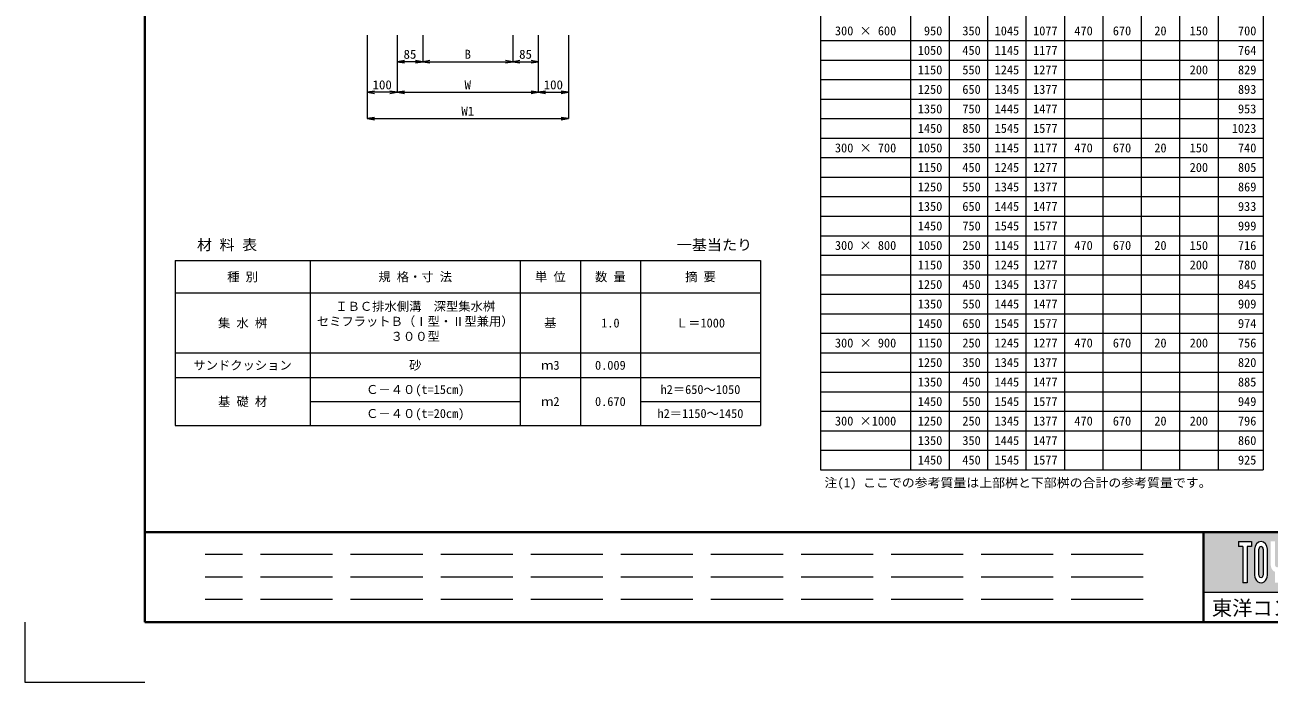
# Model space of a CAD drawing. Units: millimetres at full size. Extents: x 171976 to 209231, y 872007 to 885239.
# Drawn here: x 200831 to 204975, y 878947 to 881137 of the extents above; entities that cross this region are included whole.
import ezdxf
from ezdxf.enums import TextEntityAlignment as Align

# ---------------------------------------------------------------- set-up
doc = ezdxf.new("R2010")
doc.units = ezdxf.units.MM
doc.header["$LTSCALE"] = 40
doc.linetypes.add('DASHED', pattern=[7.5, 6, -1.5])
for name, color, linetype, lineweight in [('Defpoints_3', 8, 'Continuous', 0), ('図枠', 7, 'Continuous', 5), ('寸法線', 7, 'Continuous', 13), ('寸法表', 30, 'Continuous', 13), ('補助線', 8, 'Continuous', 5)]:
    doc.layers.add(name, color=color, linetype=linetype, lineweight=lineweight)
doc.layers.add('文字', color=7, linetype='Continuous')
doc.styles.add('ＭＳ ゴシック', font='')
doc.styles.add('ＭＳ 明朝', font='')
doc.styles.get('ＭＳ ゴシック').set_extended_font_data('MS Gothic')
doc.styles.get('ＭＳ 明朝').set_extended_font_data('MS Mincho')

# ---------------------------------------------------------------- blocks, each defined once
blk = doc.blocks.new('open_arrow')
at = {"color": 0, "linetype": 'Continuous', "lineweight": -2}
blk.add_lwpolyline([(7.5, 1.25), (0, 0), (7.5, -1.25)], dxfattribs=at)

msp = doc.modelspace()

# ---------------------------------------------------------------- hatches: boundary and pattern name
at = {"layer": '図枠'}
h = msp.add_hatch(color=256, dxfattribs=at)
h.paths.add_polyline_path([(204755.59, 879447.22), (204755.59, 879247.22), (205210.9, 879247.22), (205310.9, 879447.22)])
edge = h.paths.add_edge_path(flags=16)
edge.add_ellipse((205085.04, 879323.38), major_axis=(80.81, 45.23), ratio=0.3471473, start_angle=-144.31122, end_angle=72.1899, ccw=False)
edge.add_ellipse((205055.11, 879303.85), major_axis=(0, 27.5), ratio=0.8463542, start_angle=-160.70346, end_angle=-90)
edge.add_line((205078.39, 879303.85), (205078.39, 879356.28))
edge = h.paths.add_edge_path(flags=16)
edge.add_ellipse((205055.11, 879390.58), major_axis=(0, 25.38), ratio=0.8463542, start_angle=-90, end_angle=90, ccw=False)
edge.add_line((205076.6, 879390.58), (205076.6, 879303.85))
edge.add_ellipse((205055.11, 879303.85), major_axis=(0, 25.38), ratio=0.8463542, start_angle=90, end_angle=-90, ccw=False)
edge.add_line((205033.63, 879303.85), (205033.63, 879390.58))
edge = h.paths.add_edge_path(flags=16)
edge.add_line((205062.28, 879390.58), (205062.28, 879303.85))
edge.add_ellipse((205055.11, 879303.85), major_axis=(0, 8.46), ratio=0.8463542, start_angle=90, end_angle=-90, ccw=False)
edge.add_line((205047.95, 879303.85), (205047.95, 879390.58))
edge.add_ellipse((205055.11, 879390.58), major_axis=(0, 8.46), ratio=0.8463542, start_angle=-90, end_angle=90, ccw=False)
edge = h.paths.add_edge_path(flags=16)
edge.add_line((205060.48, 879346.25), (205060.48, 879303.85))
edge.add_ellipse((205055.11, 879303.85), major_axis=(0, 6.35), ratio=0.8463542, start_angle=90, end_angle=-90, ccw=False)
edge.add_line((205049.74, 879303.85), (205049.74, 879339.31))
edge.add_ellipse((205085.04, 879323.38), major_axis=(80.81, 45.23), ratio=0.3471473, start_angle=107.79174, end_angle=126.47132, ccw=False)
edge = h.paths.add_edge_path(flags=16)
edge.add_ellipse((205001.4, 879338.23), major_axis=(0, 25.38), ratio=0.8463542, start_angle=-163.34117, end_angle=-90, ccw=False)
edge.add_line((205008.56, 879314.3), (205008.56, 879278.47))
edge.add_line((205008.56, 879278.47), (204994.24, 879278.47))
edge.add_line((204994.24, 879278.47), (204994.24, 879314.3))
edge.add_ellipse((205001.4, 879338.23), major_axis=(0, 25.38), ratio=0.8463542, start_angle=90, end_angle=163.34117, ccw=False)
edge.add_line((204979.92, 879338.23), (204979.92, 879415.97))
edge.add_line((204979.92, 879415.97), (204994.24, 879415.97))
edge.add_line((204994.24, 879415.97), (204994.24, 879338.23))
edge.add_ellipse((205001.4, 879338.23), major_axis=(0, 8.46), ratio=0.8463542, start_angle=90, end_angle=-90)
edge.add_line((205008.56, 879338.23), (205008.56, 879415.97))
edge.add_line((205008.56, 879415.97), (205022.89, 879415.97))
edge.add_line((205022.89, 879415.97), (205022.89, 879338.23))
edge = h.paths.add_edge_path(flags=16)
edge.add_line((205031.84, 879325.75), (205031.84, 879303.85))
edge.add_ellipse((205055.11, 879303.85), major_axis=(0, 27.5), ratio=0.8463542, start_angle=90, end_angle=-171.54427)
edge.add_ellipse((205085.04, 879323.38), major_axis=(80.81, 45.23), ratio=0.3471473, start_angle=-178.64954, end_angle=-148.29244, ccw=False)
edge.add_line((205005.48, 879276.35), (205010.35, 879276.35))
edge.add_line((205010.35, 879276.35), (205010.35, 879303.17))
edge.add_ellipse((205085.04, 879323.38), major_axis=(80.81, 45.23), ratio=0.3471473, start_angle=148.21912, end_angle=165.90812, ccw=False)
edge = h.paths.add_edge_path(flags=16)
edge.add_ellipse((204947.69, 879390.58), major_axis=(0, 25.38), ratio=0.8463542, start_angle=-90, end_angle=90, ccw=False)
edge.add_line((204969.18, 879390.58), (204969.18, 879303.85))
edge.add_ellipse((204947.69, 879303.85), major_axis=(0, 25.38), ratio=0.8463542, start_angle=90, end_angle=-90, ccw=False)
edge.add_line((204926.21, 879303.85), (204926.21, 879390.58))
edge = h.paths.add_edge_path(flags=16)
edge.add_line((204954.85, 879390.58), (204954.85, 879303.85))
edge.add_ellipse((204947.69, 879303.85), major_axis=(0, 8.46), ratio=0.8463542, start_angle=90, end_angle=-90, ccw=False)
edge.add_line((204940.53, 879303.85), (204940.53, 879390.58))
edge.add_ellipse((204947.69, 879390.58), major_axis=(0, 8.46), ratio=0.8463542, start_angle=-90, end_angle=90, ccw=False)
h.paths.add_polyline_path([(204915.47, 879415.97), (204915.47, 879399.05), (204901.14, 879399.05), (204901.14, 879278.47), (204886.82, 879278.47), (204886.82, 879399.05), (204872.5, 879399.05), (204872.5, 879415.97)], flags=16)

# ---------------------------------------------------------------- linework, layer by layer
at = {"layer": 'Defpoints_3'}
for p, q in [((203480.59, 881084.76), (203780.59, 881084.76)), ((204292.59, 881084.76), (204804.59, 881084.76)), ((203480.59, 881019.76), (203780.59, 881019.76)), ((204292.59, 881019.76), (204676.59, 881019.76)), ((203480.59, 880954.76), (203780.59, 880954.76)), ((204292.59, 880954.76), (204804.59, 880954.76)), ((203480.59, 880889.76), (203780.59, 880889.76)), ((204292.59, 880889.76), (204804.59, 880889.76)), ((203480.59, 880824.76), (203780.59, 880824.76)), ((204292.59, 880824.76), (204804.59, 880824.76)), ((203480.59, 880694.76), (203780.59, 880694.76)), ((204292.59, 880694.76), (204676.59, 880694.76)), ((203480.59, 880629.76), (203780.59, 880629.76)), ((204292.59, 880629.76), (204804.59, 880629.76)), ((203480.59, 880564.76), (203780.59, 880564.76)), ((204292.59, 880564.76), (204804.59, 880564.76)), ((203480.59, 880499.76), (203780.59, 880499.76)), ((204292.59, 880499.76), (204804.59, 880499.76)), ((203480.59, 880369.76), (203780.59, 880369.76)), ((204292.59, 880369.76), (204676.59, 880369.76)), ((203480.59, 880304.76), (203780.59, 880304.76)), ((204292.59, 880304.76), (204804.59, 880304.76)), ((203480.59, 880239.76), (203780.59, 880239.76)), ((204292.59, 880239.76), (204804.59, 880239.76)), ((203480.59, 880174.76), (203780.59, 880174.76)), ((204292.59, 880174.76), (204804.59, 880174.76)), ((203480.59, 880044.76), (203780.59, 880044.76)), ((204292.59, 880044.76), (204804.59, 880044.76)), ((203480.59, 879979.76), (203780.59, 879979.76)), ((204292.59, 879979.76), (204804.59, 879979.76)), ((203480.59, 879914.76), (203780.59, 879914.76)), ((204292.59, 879914.76), (204804.59, 879914.76)), ((203480.59, 879784.76), (203780.59, 879784.76)), ((204292.59, 879784.76), (204804.59, 879784.76)), ((203480.59, 879719.76), (203780.59, 879719.76)), ((204292.59, 879719.76), (204804.59, 879719.76))]:
    msp.add_line(p, q, dxfattribs=at)
at = {"layer": 'Defpoints_3', "color": 7, "lineweight": 13}
for p, q in [((200830.59, 879147.22), (200830.59, 878947.22)), ((200830.59, 878947.22), (201230.59, 878947.22))]:
    msp.add_line(p, q, dxfattribs=at)
at = {"layer": '図枠', "lineweight": 40}
for p, q in [((201230.59, 879147.22), (201230.59, 884687.22)), ((201230.59, 879447.22), (209030.59, 879447.22)), ((204755.59, 879147.22), (204755.59, 879447.22)), ((201230.59, 879147.22), (209030.59, 879147.22))]:
    msp.add_line(p, q, dxfattribs=at)
at = {"layer": '図枠'}
for p, q in [((204755.59, 879447.22), (205310.9, 879447.22)), ((204872.5, 879415.97), (204872.5, 879399.05)), ((204872.5, 879415.97), (204915.47, 879415.97)), ((204886.82, 879399.05), (204872.5, 879399.05)), ((204886.82, 879399.05), (204886.82, 879278.47)), ((204901.14, 879399.05), (204901.14, 879278.47)), ((204915.47, 879399.05), (204901.14, 879399.05)), ((204915.47, 879415.97), (204915.47, 879399.05)), ((204926.21, 879390.58), (204926.21, 879303.85)), ((204940.53, 879303.85), (204940.53, 879390.58)), ((204954.85, 879390.58), (204954.85, 879303.85)), ((204969.18, 879303.85), (204969.18, 879390.58)), ((204901.14, 879278.47), (204886.82, 879278.47)), ((204755.59, 879247.22), (205210.9, 879247.22))]:
    msp.add_line(p, q, dxfattribs=at)
at = {"layer": '図枠', "linetype": 'DASHED', "lineweight": 9}
for p, q in [((204555.59, 879372.22), (201430.59, 879372.22)), ((204555.59, 879297.22), (201430.59, 879297.22)), ((204555.59, 879222.22), (201430.59, 879222.22))]:
    msp.add_line(p, q, dxfattribs=at)
at = {"layer": '図枠'}
for centre, major_axis, start_param, end_param in [((204947.69, 879390.58), (0, 25.38), 4.712389, 7.8539816), ((204947.69, 879390.58), (0, 8.46), 4.712389, 7.8539816), ((204947.69, 879303.85), (0, 25.38), 1.5707963, 4.712389), ((204947.69, 879303.85), (0, 8.46), 1.5707963, 4.712389)]:
    msp.add_ellipse(centre, major_axis=major_axis, ratio=0.846354, start_param=start_param, end_param=end_param, dxfattribs=at)
at = {"layer": '寸法線'}
for p, q in [((201970.59, 881102.29), (201970.59, 880912.45)), ((201970.59, 881102.29), (201970.59, 880824.88)), ((202070.59, 881102.29), (202070.59, 881014.22)), ((202070.59, 881102.29), (202070.59, 880912.45)), ((202070.59, 881102.29), (202070.59, 880912.45)), ((202155.59, 881102.29), (202155.59, 881014.22)), ((202155.59, 881102.29), (202155.59, 881014.22)), ((202455.59, 881102.29), (202455.59, 881014.22)), ((202455.59, 881102.29), (202455.59, 881014.22)), ((202540.59, 881102.29), (202540.59, 881014.22)), ((202540.59, 881102.29), (202540.59, 880912.45)), ((202540.59, 881102.29), (202540.59, 880912.45)), ((202640.59, 881102.29), (202640.59, 880912.45)), ((202640.59, 881102.29), (202640.59, 880824.88)), ((202155.59, 881014.22), (202070.59, 881014.22)), ((202155.59, 881014.22), (202455.59, 881014.22)), ((202455.59, 881014.22), (202540.59, 881014.22)), ((202070.59, 880912.45), (201970.59, 880912.45)), ((202070.59, 880912.45), (202540.59, 880912.45)), ((202540.59, 880912.45), (202640.59, 880912.45)), ((201970.59, 880824.88), (202640.59, 880824.88))]:
    msp.add_line(p, q, dxfattribs=at)
at = {"layer": '寸法表'}
for p, q in [((203480.59, 882970.08), (203480.59, 879654.76)), ((203908.59, 882970.08), (203908.59, 879654.76)), ((204804.59, 882970.08), (204804.59, 879654.76)), ((204954.59, 882970.08), (204954.59, 879654.76)), ((203780.59, 882835.42), (203780.59, 879654.76)), ((204036.59, 882835.42), (204036.59, 879654.76)), ((204164.59, 882835.42), (204164.59, 879654.76)), ((204292.59, 882835.42), (204292.59, 879654.76)), ((204420.59, 882835.42), (204420.59, 879654.76)), ((204548.59, 882835.42), (204548.59, 879654.76)), ((204676.59, 882835.42), (204676.59, 879654.76)), ((203780.59, 881084.76), (204292.59, 881084.76)), ((204804.59, 881084.76), (204954.59, 881084.76)), ((203780.59, 881019.76), (204292.59, 881019.76)), ((204676.59, 881019.76), (204954.59, 881019.76)), ((203780.59, 880954.76), (204292.59, 880954.76)), ((204804.59, 880954.76), (204954.59, 880954.76)), ((203780.59, 880889.76), (204292.59, 880889.76)), ((204804.59, 880889.76), (204954.59, 880889.76)), ((203780.59, 880824.76), (204292.59, 880824.76)), ((204804.59, 880824.76), (204954.59, 880824.76)), ((203480.59, 880759.76), (204954.59, 880759.76)), ((203780.59, 880694.76), (204292.59, 880694.76)), ((204676.59, 880694.76), (204954.59, 880694.76)), ((203780.59, 880629.76), (204292.59, 880629.76)), ((204804.59, 880629.76), (204954.59, 880629.76)), ((203780.59, 880564.76), (204292.59, 880564.76)), ((204804.59, 880564.76), (204954.59, 880564.76)), ((203780.59, 880499.76), (204292.59, 880499.76)), ((204804.59, 880499.76), (204954.59, 880499.76)), ((203480.59, 880434.76), (204954.59, 880434.76)), ((201330.59, 880351.84), (203280.59, 880351.84)), ((201330.59, 880351.84), (201330.59, 879802.24)), ((201780.59, 880351.84), (201780.59, 879802.24)), ((202480.59, 880351.84), (202480.59, 879802.24)), ((202680.59, 880351.84), (202680.59, 879802.24)), ((202880.59, 880351.84), (202880.59, 879802.24)), ((203280.59, 880351.84), (203280.59, 879802.24)), ((203780.59, 880369.76), (204292.59, 880369.76)), ((204676.59, 880369.76), (204954.59, 880369.76)), ((203780.59, 880304.76), (204292.59, 880304.76)), ((204804.59, 880304.76), (204954.59, 880304.76)), ((201330.59, 880243.84), (203280.59, 880243.84)), ((203780.59, 880239.76), (204292.59, 880239.76)), ((204804.59, 880239.76), (204954.59, 880239.76)), ((203780.59, 880174.76), (204292.59, 880174.76)), ((204804.59, 880174.76), (204954.59, 880174.76)), ((203480.59, 880109.76), (204954.59, 880109.76)), ((201330.59, 880043.84), (203280.59, 880043.84)), ((203780.59, 880044.76), (204292.59, 880044.76)), ((204804.59, 880044.76), (204954.59, 880044.76)), ((203780.59, 879979.76), (204292.59, 879979.76)), ((204804.59, 879979.76), (204954.59, 879979.76)), ((201330.59, 879962.24), (203280.59, 879962.24)), ((203780.59, 879914.76), (204292.59, 879914.76)), ((204804.59, 879914.76), (204954.59, 879914.76)), ((201780.59, 879882.24), (202480.59, 879882.24)), ((202880.59, 879882.24), (203280.59, 879882.24)), ((203480.59, 879849.76), (204954.59, 879849.76)), ((201330.59, 879802.24), (203280.59, 879802.24)), ((203780.59, 879784.76), (204292.59, 879784.76)), ((204804.59, 879784.76), (204954.59, 879784.76)), ((203780.59, 879719.76), (204292.59, 879719.76)), ((204804.59, 879719.76), (204954.59, 879719.76)), ((203480.59, 879654.76), (204954.59, 879654.76))]:
    msp.add_line(p, q, dxfattribs=at)
at = {"layer": '補助線', "lineweight": 13}
msp.add_line((204755.59, 879247.22), (205755.59, 879247.22), dxfattribs=at)

# ---------------------------------------------------------------- block references
at = {"layer": '寸法線', "xscale": 3.2, "yscale": 3.2}
for p in [(202070.59, 881014.22), (202155.59, 881014.22), (202455.59, 881014.22), (201970.59, 880912.45), (202070.59, 880912.45), (202540.59, 880912.45), (201970.59, 880824.88)]:
    msp.add_blockref('open_arrow', p, dxfattribs=at)
at = {"layer": '寸法線', "xscale": 3.2, "yscale": 3.2, "rotation": 180}
for p in [(202155.59, 881014.22), (202455.59, 881014.22), (202540.59, 881014.22), (202070.59, 880912.45), (202540.59, 880912.45), (202640.59, 880912.45), (202640.59, 880824.88)]:
    msp.add_blockref('open_arrow', p, dxfattribs=at)

# ---------------------------------------------------------------- texts
at = {"layer": '図枠', "style": 'ＭＳ ゴシック'}
msp.add_text('東洋コンクリート工業株式会社', height=49.37, dxfattribs=at).set_placement((205255.59, 879194.09), align=Align.MIDDLE_CENTER)
at = {"layer": '寸法線', "style": 'ＭＳ 明朝', "width": 1.05}
for s, p in [('85', (202113.09, 881039.22)), ('B', (202305.59, 881039.22)), ('85', (202498.09, 881039.22)), ('100', (202020.59, 880937.45)), ('W', (202305.59, 880937.45)), ('100', (202590.59, 880937.45)), ('W1', (202305.59, 880849.88))]:
    msp.add_text(s, height=30.02, dxfattribs=at).set_placement(p, align=Align.MIDDLE_CENTER)
at = {"layer": '寸法表', "style": 'ＭＳ 明朝'}
for s, p in [('300 × 600', (203630.59, 881117.26)), ('470', (204356.59, 881117.26)), ('670', (204484.59, 881117.26)), ('20', (204612.59, 881117.26)), ('150', (204740.59, 881117.26)), ('200', (204740.59, 880987.26)), ('300 × 700', (203630.59, 880727.26)), ('470', (204356.59, 880727.26)), ('670', (204484.59, 880727.26)), ('20', (204612.59, 880727.26)), ('150', (204740.59, 880727.26)), ('200', (204740.59, 880662.26)), ('300 × 800', (203630.59, 880402.26)), ('470', (204356.59, 880402.26)), ('670', (204484.59, 880402.26)), ('20', (204612.59, 880402.26)), ('150', (204740.59, 880402.26)), ('200', (204740.59, 880337.26)), ('種 別', (201555.59, 880297.84)), ('規 格・寸 法', (202130.59, 880297.84)), ('単 位', (202580.59, 880297.84)), ('数 量', (202780.59, 880297.84)), ('摘 要', (203080.59, 880297.84)), ('集 水 桝', (201555.59, 880143.84)), ('基', (202580.59, 880143.84)), ('1.0', (202780.59, 880143.84)), ('Ｌ＝1000', (203080.59, 880143.84)), ('300 × 900', (203630.59, 880077.26)), ('470', (204356.59, 880077.26)), ('670', (204484.59, 880077.26)), ('20', (204612.59, 880077.26)), ('200', (204740.59, 880077.26)), ('サンドクッション', (201555.59, 880003.04)), ('砂', (202130.59, 880003.04)), ('ｍ3', (202580.59, 880003.04)), ('0.009', (202780.59, 880003.04)), ('Ｃ－４０(t=15cm)', (202130.59, 879922.24)), ('h2＝650～1050', (203080.59, 879922.24)), ('基 礎 材', (201555.59, 879882.24)), ('ｍ2', (202580.59, 879882.24)), ('0.670', (202780.59, 879882.24)), ('Ｃ－４０(t=20cm)', (202130.59, 879842.24)), ('h2＝1150～1450', (203080.59, 879842.24)), ('300 ×1000', (203630.59, 879817.26)), ('470', (204356.59, 879817.26)), ('670', (204484.59, 879817.26)), ('20', (204612.59, 879817.26)), ('200', (204740.59, 879817.26))]:
    msp.add_text(s, height=30.02, dxfattribs=at).set_placement(p, align=Align.MIDDLE_CENTER)
for s, p in [('950', (203886.09, 881117.26)), ('350', (204014.09, 881117.26)), ('1045', (204142.09, 881117.26)), ('1077', (204270.09, 881117.26)), ('700', (204932.09, 881117.26)), ('1050', (203886.09, 881052.26)), ('450', (204014.09, 881052.26)), ('1145', (204142.09, 881052.26)), ('1177', (204270.09, 881052.26)), ('764', (204932.09, 881052.26)), ('1150', (203886.09, 880987.26)), ('550', (204014.09, 880987.26)), ('1245', (204142.09, 880987.26)), ('1277', (204270.09, 880987.26)), ('829', (204932.09, 880987.26)), ('1250', (203886.09, 880922.26)), ('650', (204014.09, 880922.26)), ('1345', (204142.09, 880922.26)), ('1377', (204270.09, 880922.26)), ('893', (204932.09, 880922.26)), ('1350', (203886.09, 880857.26)), ('750', (204014.09, 880857.26)), ('1445', (204142.09, 880857.26)), ('1477', (204270.09, 880857.26)), ('953', (204932.09, 880857.26)), ('1450', (203886.09, 880792.26)), ('850', (204014.09, 880792.26)), ('1545', (204142.09, 880792.26)), ('1577', (204270.09, 880792.26)), ('1023', (204932.09, 880792.26)), ('1050', (203886.09, 880727.26)), ('350', (204014.09, 880727.26)), ('1145', (204142.09, 880727.26)), ('1177', (204270.09, 880727.26)), ('740', (204932.09, 880727.26)), ('1150', (203886.09, 880662.26)), ('450', (204014.09, 880662.26)), ('1245', (204142.09, 880662.26)), ('1277', (204270.09, 880662.26)), ('805', (204932.09, 880662.26)), ('1250', (203886.09, 880597.26)), ('550', (204014.09, 880597.26)), ('1345', (204142.09, 880597.26)), ('1377', (204270.09, 880597.26)), ('869', (204932.09, 880597.26)), ('1350', (203886.09, 880532.26)), ('650', (204014.09, 880532.26)), ('1445', (204142.09, 880532.26)), ('1477', (204270.09, 880532.26)), ('933', (204932.09, 880532.26)), ('1450', (203886.09, 880467.26)), ('750', (204014.09, 880467.26)), ('1545', (204142.09, 880467.26)), ('1577', (204270.09, 880467.26)), ('999', (204932.09, 880467.26)), ('1050', (203886.09, 880402.26)), ('250', (204014.09, 880402.26)), ('1145', (204142.09, 880402.26)), ('1177', (204270.09, 880402.26)), ('716', (204932.09, 880402.26)), ('1150', (203886.09, 880337.26)), ('350', (204014.09, 880337.26)), ('1245', (204142.09, 880337.26)), ('1277', (204270.09, 880337.26)), ('780', (204932.09, 880337.26)), ('1250', (203886.09, 880272.26)), ('450', (204014.09, 880272.26)), ('1345', (204142.09, 880272.26)), ('1377', (204270.09, 880272.26)), ('845', (204932.09, 880272.26)), ('1350', (203886.09, 880207.26)), ('550', (204014.09, 880207.26)), ('1445', (204142.09, 880207.26)), ('1477', (204270.09, 880207.26)), ('909', (204932.09, 880207.26)), ('1450', (203886.09, 880142.26)), ('650', (204014.09, 880142.26)), ('1545', (204142.09, 880142.26)), ('1577', (204270.09, 880142.26)), ('974', (204932.09, 880142.26)), ('1150', (203886.09, 880077.26)), ('250', (204014.09, 880077.26)), ('1245', (204142.09, 880077.26)), ('1277', (204270.09, 880077.26)), ('756', (204932.09, 880077.26)), ('1250', (203886.09, 880012.26)), ('350', (204014.09, 880012.26)), ('1345', (204142.09, 880012.26)), ('1377', (204270.09, 880012.26)), ('820', (204932.09, 880012.26)), ('1350', (203886.09, 879947.26)), ('450', (204014.09, 879947.26)), ('1445', (204142.09, 879947.26)), ('1477', (204270.09, 879947.26)), ('885', (204932.09, 879947.26)), ('1450', (203886.09, 879882.26)), ('550', (204014.09, 879882.26)), ('1545', (204142.09, 879882.26)), ('1577', (204270.09, 879882.26)), ('949', (204932.09, 879882.26)), ('1250', (203886.09, 879817.26)), ('250', (204014.09, 879817.26)), ('1345', (204142.09, 879817.26)), ('1377', (204270.09, 879817.26)), ('796', (204932.09, 879817.26)), ('1350', (203886.09, 879752.26)), ('350', (204014.09, 879752.26)), ('1445', (204142.09, 879752.26)), ('1477', (204270.09, 879752.26)), ('860', (204932.09, 879752.26)), ('1450', (203886.09, 879687.26)), ('450', (204014.09, 879687.26)), ('1545', (204142.09, 879687.26)), ('1577', (204270.09, 879687.26)), ('925', (204932.09, 879687.26))]:
    msp.add_text(s, height=30.02, dxfattribs=at).set_placement(p, align=Align.MIDDLE_RIGHT)
for s, p in [('ＩＢＣ排水側溝\u3000深型集水桝', (201864.41, 880214.32)), ('セミフラットＢ（Ⅰ型・Ⅱ型兼用）', (201802.99, 880164.32)), ('３００型', (202048.69, 880114.32))]:
    msp.add_text(s, height=30.02, dxfattribs=at).set_placement(p, align=Align.TOP_LEFT)
at = {"layer": '文字', "style": 'ＭＳ 明朝', "width": 1.05}
msp.add_text('材 料 表', height=35.03, dxfattribs=at).set_placement((201503.99, 880376.2), align=Align.BOTTOM_CENTER)
for s, height, p in [('一基当たり', 35.03, (203001.82, 880376.2)), ('注(1) ここでの参考質量は上部桝と下部桝の合計の参考質量です。', 30.02, (203493.45, 879587.68))]:
    msp.add_text(s, height=height, dxfattribs=at).set_placement(p, align=Align.BOTTOM_LEFT)

doc.saveas('drawing.dxf')
